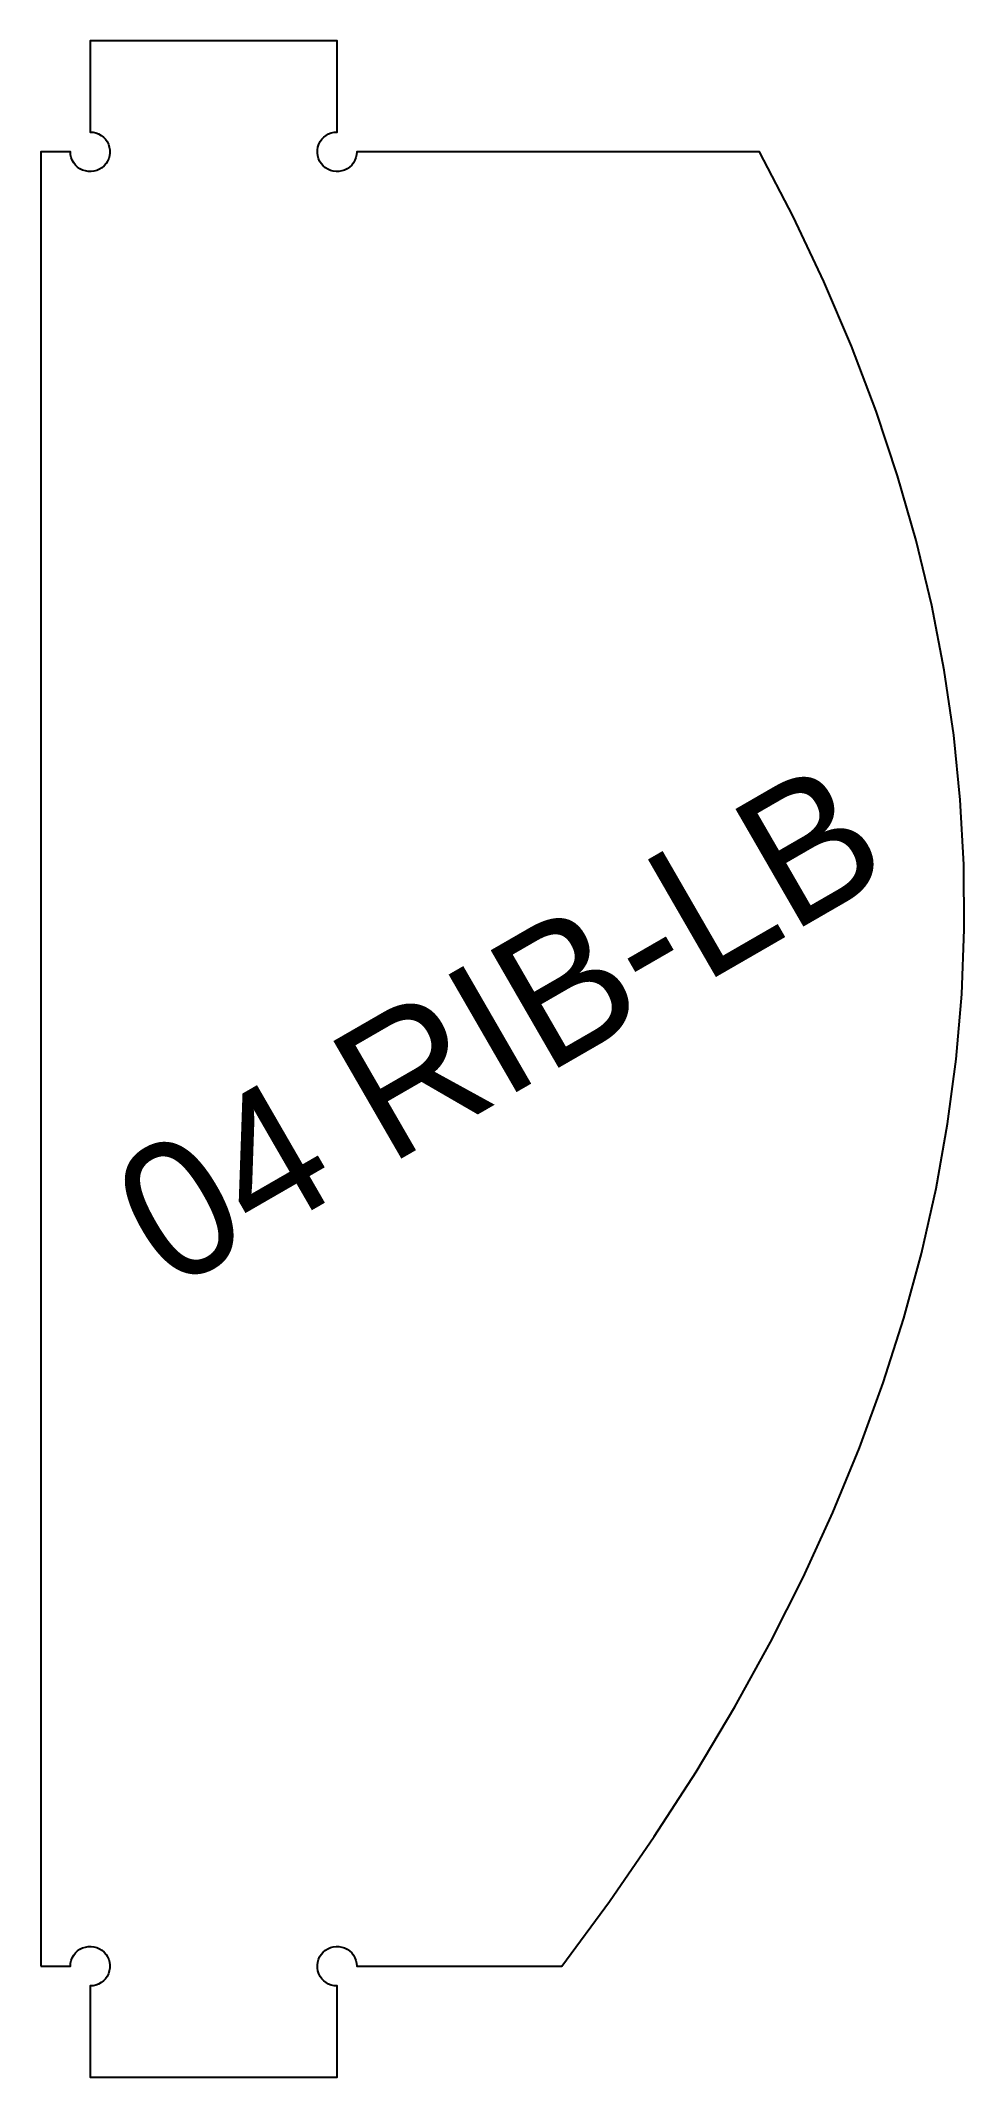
# Model space of a CAD drawing. Header units: millimetres. Extents: x 0 to 150, y 0 to 330.
import ezdxf
from ezdxf.enums import TextEntityAlignment as Align

# ---------------------------------------------------------------- set-up
doc = ezdxf.new("R2010")
doc.units = ezdxf.units.MM
doc.layers.add('CUT', color=1, linetype='Continuous')
doc.layers.add('ENGRAVE-LABEL', color=3, linetype='Continuous')

msp = doc.modelspace()

# ---------------------------------------------------------------- linework, layer by layer
at = {"layer": 'CUT'}
msp.add_lwpolyline([(0, 18), (4.8, 18, -2.414214), (8, 14.8), (8, 0), (48, 0), (48, 14.8, -2.414214), (51.2, 18), (84.4, 18), (92.14, 28.5), (99.39, 39), (106.15, 49.5), (112.42, 60), (118.2, 70.5), (123.5, 81), (128.31, 91.5), (132.63, 102), (136.46, 112.5), (139.8, 123), (142.65, 133.5), (145.02, 144), (146.9, 154.5), (148.28, 165), (149.18, 175.5), (149.6, 186), (149.52, 196.5), (148.96, 207), (147.9, 217.5), (146.36, 228), (144.33, 238.5), (141.81, 249), (138.81, 259.5), (135.31, 270), (131.33, 280.5), (126.86, 291), (121.9, 301.5), (116.45, 312), (51.2, 312, -2.414214), (48, 315.2), (48, 330), (8, 330), (8, 315.2, -2.414214), (4.8, 312), (0, 312)], format="xyb", close=True, dxfattribs=at)

# ---------------------------------------------------------------- texts
at = {"layer": 'ENGRAVE-LABEL'}
msp.add_text('04 RIB-LB', height=22, rotation=30, dxfattribs=at).set_placement((74.17, 170.66), align=Align.MIDDLE_CENTER)

doc.saveas('drawing.dxf')
